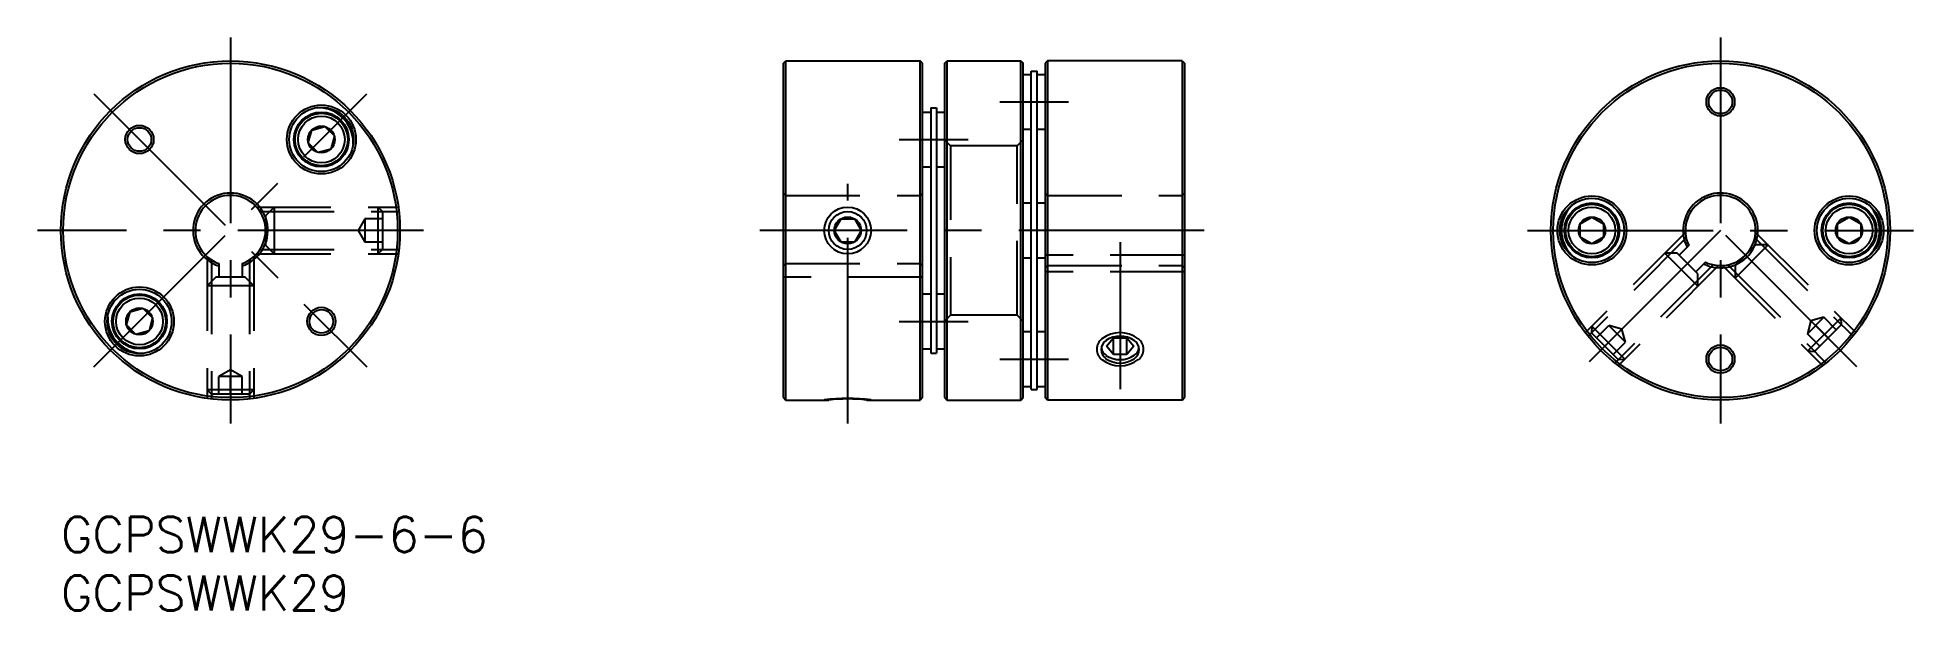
# Model space of a CAD drawing. Extents: x -2 to 158, y -8 to 41.
import ezdxf

# ---------------------------------------------------------------- set-up
doc = ezdxf.new("R2010")
doc.units = 0
doc.header["$LTSCALE"] = 0.5
doc.linetypes.add('CENTER', pattern=[50.8, 31.75, -6.35, 6.35, -6.35])
doc.linetypes.add('DASHED', pattern=[19.05, 12.7, -6.35])
for name, color, linetype in [('MSM_CENTER', 1, 'CENTER'), ('MSM_CONTINUOUS', 7, 'CONTINUOUS'), ('MSM_DASHED', 4, 'DASHED'), ('MSM_NARROW', 5, 'CONTINUOUS'), ('MSM_PART_NUMBER', 7, 'CONTINUOUS')]:
    doc.layers.add(name, color=color, linetype=linetype)
doc.styles.get("Standard").update_dxf_attribs({"font": 'txt.shx', "height": 2, "bigfont": 'bigfont.shx'})

# ---------------------------------------------------------------- blocks, each defined once
blk = doc.blocks.new('*U30')
at = {"layer": 'MSM_PART_NUMBER'}
blk.add_text('GCPSWWK29-6-6', height=3, dxfattribs=at).set_placement((0, -3))
blk = doc.blocks.new('*U31')
at = {"layer": 'MSM_PART_NUMBER'}
blk.add_text('GCPSWWK29', height=3, dxfattribs=at).set_placement((0, -8))

msp = doc.modelspace()

# ---------------------------------------------------------------- linework, layer by layer
at = {"layer": 'MSM_CENTER'}
for p, q in [((14.5, 41), (14.5, 8)), ((141.94, 41), (141.94, 8)), ((2.83, 12.83), (26.17, 36.17)), ((2.83, 36.17), (26.17, 12.83)), ((80.29, 35.5), (86.19, 35.5)), ((71.69, 32.28), (77.59, 32.28)), ((67.29, 8), (67.29, 28.5)), ((31, 24.5), (-2, 24.5)), ((97.79, 24.5), (59.79, 24.5)), ((125.44, 24.5), (158.44, 24.5)), ((141.94, 24.5), (130.28, 12.83)), ((153.61, 12.83), (141.94, 24.5)), ((90.59, 23.5), (90.59, 10.93)), ((71.69, 16.72), (77.59, 16.72)), ((80.29, 13.5), (86.19, 13.5))]:
    msp.add_line(p, q, dxfattribs=at)
at = {"layer": 'MSM_CONTINUOUS'}
for p, q in [((61.79, 38.8), (61.99, 39)), ((61.79, 10.2), (61.79, 38.8)), ((61.99, 10), (61.99, 39)), ((61.99, 39), (73.49, 39)), ((73.49, 10), (73.49, 39)), ((73.69, 38.8), (73.49, 39)), ((73.69, 10.2), (73.69, 38.8)), ((75.59, 38.8), (75.79, 39)), ((75.59, 10.2), (75.59, 38.8)), ((75.79, 10), (75.79, 39)), ((75.79, 39), (82.09, 39)), ((82.09, 10), (82.09, 39)), ((82.09, 39), (82.29, 38.8)), ((82.29, 10.2), (82.29, 38.8)), ((84.39, 39), (84.19, 38.8)), ((84.19, 38.8), (84.19, 10.2)), ((84.39, 39), (84.39, 10)), ((95.89, 39), (84.39, 39)), ((95.89, 39), (95.89, 10)), ((95.89, 39), (96.09, 38.8)), ((96.09, 38.8), (96.09, 10.2)), ((82.29, 37.85), (82.99, 37.85)), ((82.99, 10.89), (82.99, 38.11)), ((82.99, 38.11), (83.49, 38.11)), ((83.49, 10.89), (83.49, 38.11)), ((83.49, 37.85), (84.19, 37.85)), ((22, 35), (21.89, 35)), ((73.69, 34.63), (74.39, 34.63)), ((74.39, 35), (74.89, 35)), ((74.39, 35), (74.39, 14)), ((74.89, 35), (74.89, 14)), ((74.89, 34.63), (75.59, 34.63)), ((21.16, 31.98), (21.46, 33.09)), ((21.46, 33.09), (22.58, 33.39)), ((22.58, 33.39), (23.39, 32.58)), ((23.39, 32.58), (23.09, 31.46)), ((82.29, 33.15), (82.99, 33.15)), ((83.49, 33.15), (84.19, 33.15)), ((21.98, 31.16), (21.16, 31.98)), ((23.09, 31.46), (21.98, 31.16)), ((25, 31.89), (25, 32)), ((73.69, 29.93), (74.39, 29.93)), ((74.89, 29.93), (75.59, 29.93)), ((82.29, 26.85), (82.99, 26.85)), ((83.49, 26.85), (84.19, 26.85)), ((129.3, 26.7), (129.22, 26.62)), ((154.67, 26.62), (154.59, 26.7)), ((66.14, 24.5), (66.72, 25.5)), ((66.72, 23.5), (66.14, 24.5)), ((66.72, 25.5), (67.87, 25.5)), ((67.87, 25.5), (68.45, 24.5)), ((68.45, 24.5), (67.87, 23.5)), ((129.94, 25.08), (130.94, 25.65)), ((129.94, 23.92), (129.94, 25.08)), ((130.94, 25.65), (131.94, 25.08)), ((131.94, 25.08), (131.94, 23.92)), ((151.94, 25.08), (152.94, 25.65)), ((151.94, 23.92), (151.94, 25.08)), ((152.94, 25.65), (153.94, 25.08)), ((153.94, 25.08), (153.94, 23.92)), ((67.87, 23.5), (66.72, 23.5)), ((130.94, 23.35), (129.94, 23.92)), ((131.94, 23.92), (130.94, 23.35)), ((139.24, 23.21), (138.41, 22.38)), ((152.94, 23.35), (151.94, 23.92)), ((153.94, 23.92), (152.94, 23.35)), ((13.5, 21.67), (13.5, 20.5)), ((15.5, 21.67), (15.5, 20.5)), ((82.29, 22.15), (82.99, 22.15)), ((83.49, 22.15), (84.19, 22.15)), ((129.22, 22.38), (129.3, 22.3)), ((139.82, 20.96), (138.41, 22.38)), ((140.65, 21.79), (139.82, 20.96)), ((154.59, 22.3), (154.67, 22.38)), ((15.5, 20.5), (13.5, 20.5)), ((5.91, 17.54), (7.02, 17.84)), ((7.02, 17.84), (7.84, 17.02)), ((73.69, 19.07), (74.39, 19.07)), ((74.89, 19.07), (75.59, 19.07)), ((4, 17.11), (4, 17)), ((5.61, 16.42), (5.91, 17.54)), ((6.42, 15.61), (5.61, 16.42)), ((7.84, 17.02), (7.54, 15.91)), ((7.54, 15.91), (6.42, 15.61)), ((82.29, 15.85), (82.99, 15.85)), ((83.49, 15.85), (84.19, 15.85)), ((89.44, 14.6), (90.02, 15.31)), ((90.02, 13.89), (89.44, 14.6)), ((90.02, 15.31), (91.17, 15.31)), ((90.02, 13.89), (90.02, 15.31)), ((91.17, 15.31), (91.75, 14.6)), ((91.17, 13.89), (91.17, 15.31)), ((91.75, 14.6), (91.17, 13.89)), ((7, 14), (7.11, 14)), ((73.69, 14.37), (74.39, 14.37)), ((74.39, 14), (74.89, 14)), ((74.89, 14.37), (75.59, 14.37)), ((91.17, 13.89), (90.02, 13.89)), ((61.79, 10.2), (61.99, 10)), ((61.99, 10), (65.67, 10)), ((68.92, 10), (73.49, 10)), ((73.69, 10.2), (73.49, 10)), ((75.59, 10.2), (75.79, 10)), ((75.79, 10), (82.09, 10)), ((82.09, 10), (82.29, 10.2)), ((82.29, 11.15), (82.99, 11.15)), ((82.99, 10.89), (83.49, 10.89)), ((83.49, 11.15), (84.19, 11.15)), ((84.39, 10), (84.19, 10.2)), ((95.89, 10), (84.39, 10)), ((95.89, 10), (96.09, 10.2))]:
    msp.add_line(p, q, dxfattribs=at)
for centre, radius in [((14.5, 24.5), 14.5), ((14.5, 24.5), 14.3), ((141.94, 24.5), 14.5), ((141.94, 24.5), 14.3), ((141.94, 35.5), 1.21), ((141.94, 35.5), 1.01), ((22.28, 32.28), 2.95), ((22.28, 32.28), 2.75), ((22.28, 32.28), 2.35), ((22.28, 32.28), 2.25), ((22.28, 32.28), 2), ((6.72, 32.28), 1.21), ((6.72, 32.28), 1.01), ((22.28, 32.28), 1.15), ((130.94, 24.5), 2.95), ((152.94, 24.5), 2.95), ((67.29, 24.5), 1.62), ((130.94, 24.5), 2.75), ((130.94, 24.5), 2.35), ((130.94, 24.5), 2.25), ((130.94, 24.5), 2), ((152.94, 24.5), 2.75), ((152.94, 24.5), 2.35), ((152.94, 24.5), 2.25), ((152.94, 24.5), 2), ((67.29, 24.5), 1.15), ((130.94, 24.5), 1.15), ((152.94, 24.5), 1.15), ((6.72, 16.72), 2.95), ((6.72, 16.72), 2.75), ((6.72, 16.72), 2.35), ((6.72, 16.72), 2.25), ((6.72, 16.72), 2), ((6.72, 16.72), 1.15), ((22.28, 16.72), 1.21), ((22.28, 16.72), 1.01), ((141.94, 13.5), 1.21), ((141.94, 13.5), 1.01)]:
    msp.add_circle(centre, radius, dxfattribs=at)
for centre, radius, start, end in [((22, 32), 3, 360, 90), ((14.5, 24.5), 3.2, 288.21, 251.79), ((14.5, 24.5), 3, 289.4712, 250.5288), ((141.94, 24.5), 3.2, 243.21, 206.79), ((141.94, 24.5), 3, 244.4712, 205.5288), ((131.34, 24.5), 3, 135, 225), ((152.55, 24.5), 3, 315, 45), ((7, 17), 3, 180, 270), ((89.91, 14.31), 0.936, 124.1791, 236.1105), ((89.91, 14.6), 0.936, 188.8944, 236.1251), ((90.59, 13.3), 2.16, 55.8214, 124.1791), ((91.28, 14.31), 0.936, 303.8328, 55.8214), ((91.28, 14.6), 0.936, 304.0836, 351.1056), ((90.59, 15.61), 2.16, 235.9529, 304.1372), ((90.59, 15.32), 2.16, 235.9468, 304.0284), ((67.29, -4.41), 14.5, 83.5807, 96.4193)]:
    msp.add_arc(centre, radius, start, end, dxfattribs=at)
at = {"layer": 'MSM_DASHED'}
for p, q in [((76.09, 31.75), (75.59, 32.25)), ((81.79, 31.75), (82.29, 32.25)), ((81.79, 31.75), (76.09, 31.75)), ((76.09, 31.75), (76.09, 17.25)), ((81.79, 17.25), (81.79, 31.75)), ((61.99, 27.5), (61.79, 27.7)), ((61.99, 27.5), (73.49, 27.5)), ((73.49, 27.5), (73.69, 27.7)), ((84.39, 27.5), (84.19, 27.7)), ((84.39, 27.5), (95.89, 27.5)), ((95.89, 27.5), (96.09, 27.7)), ((16.74, 26.5), (28.86, 26.5)), ((17.02, 26.12), (28.91, 26.12)), ((18.25, 26.5), (17.5, 25.75)), ((17.5, 25.75), (17.5, 23.25)), ((18.25, 26.5), (18.25, 22.5)), ((27.12, 26.5), (27.12, 22.5)), ((27.5, 26.12), (27.12, 26.5)), ((27.5, 26.12), (27.5, 22.88)), ((26, 25.5), (25.42, 24.5)), ((25.42, 24.5), (26, 23.5)), ((27.5, 25.5), (26, 25.5)), ((26, 25.5), (26, 23.5)), ((27.5, 24.5), (26, 24.5)), ((138.95, 24.33), (130.38, 15.76)), ((144.94, 24.33), (153.51, 15.76)), ((16.74, 22.5), (28.86, 22.5)), ((17.02, 22.88), (28.91, 22.88)), ((17.5, 23.25), (18.25, 22.5)), ((27.5, 23.5), (26, 23.5)), ((27.12, 22.5), (27.5, 22.88)), ((139.01, 23.86), (130.61, 15.46)), ((138.23, 22.56), (137.17, 22.56)), ((140, 19.73), (137.17, 22.56)), ((140, 20.79), (138.23, 22.56)), ((146.01, 23.26), (143.18, 20.43)), ((144.95, 23.26), (143.18, 21.49)), ((144.88, 23.86), (153.28, 15.46)), ((146.01, 23.26), (144.95, 23.26)), ((12.5, 22.26), (12.5, 10.14)), ((12.88, 21.98), (12.88, 10.09)), ((16.12, 21.98), (16.12, 10.09)), ((16.5, 22.26), (16.5, 10.14)), ((61.99, 21.67), (61.79, 21.47)), ((61.99, 21.67), (73.49, 21.67)), ((73.49, 21.67), (73.69, 21.47)), ((96.09, 22.38), (84.19, 22.38)), ((84.39, 21.5), (84.19, 21.3)), ((96.09, 20.96), (84.19, 20.96)), ((84.39, 21.5), (95.89, 21.5)), ((95.89, 21.5), (96.09, 21.3)), ((141.31, 21.57), (132.9, 13.16)), ((141.78, 21.5), (133.2, 12.93)), ((142.11, 21.5), (150.69, 12.93)), ((142.58, 21.57), (150.99, 13.16)), ((143.18, 21.49), (143.18, 20.43)), ((13.25, 20.5), (12.5, 19.75)), ((16.5, 19.75), (12.5, 19.75)), ((15.75, 20.5), (13.25, 20.5)), ((16.5, 19.75), (15.75, 20.5)), ((73.69, 20.5), (61.79, 20.5)), ((140, 19.73), (140, 20.79)), ((76.09, 17.25), (75.59, 16.75)), ((81.79, 17.25), (76.09, 17.25)), ((81.79, 17.25), (82.29, 16.75)), ((130.93, 16.32), (130.9, 15.75)), ((133.76, 13.49), (130.93, 16.32)), ((131.34, 15.31), (132.4, 16.37)), ((133.51, 16.07), (132.4, 16.37)), ((133.81, 14.95), (132.4, 16.37)), ((133.81, 14.95), (133.51, 16.07)), ((150.78, 17.08), (149.37, 15.66)), ((149.67, 16.78), (149.37, 15.66)), ((152.25, 17.03), (149.42, 14.2)), ((150.78, 17.08), (149.67, 16.78)), ((152.28, 16.45), (149.99, 14.16)), ((151.14, 15.31), (150.08, 16.37)), ((151.84, 16.01), (150.78, 17.08)), ((152.28, 16.45), (152.25, 17.03)), ((133.19, 13.45), (130.9, 15.75)), ((132.05, 14.6), (133.11, 15.66)), ((132.75, 13.89), (133.81, 14.95)), ((150.43, 14.6), (149.37, 15.66)), ((133.19, 13.45), (133.76, 13.49)), ((149.42, 14.2), (149.99, 14.16)), ((14.5, 12.58), (13.5, 12)), ((13.5, 10.5), (13.5, 12)), ((15.5, 12), (13.5, 12)), ((15.5, 12), (14.5, 12.58)), ((14.5, 10.5), (14.5, 12)), ((15.5, 10.5), (15.5, 12)), ((12.5, 10.88), (12.88, 10.5)), ((16.5, 10.88), (12.5, 10.88)), ((16.12, 10.5), (12.88, 10.5)), ((16.12, 10.5), (16.5, 10.88))]:
    msp.add_line(p, q, dxfattribs=at)
at = {"layer": 'MSM_NARROW'}
msp.add_circle((67.29, 24.5), 2, dxfattribs=at)
for centre, radius, start, end in [((89.71, 14.34), 1.12, 127.0241, 232.9759), ((90.59, 13.18), 2.58, 52.9759, 127.0241), ((91.48, 14.34), 1.12, 307.0241, 52.9759), ((90.59, 15.51), 2.58, 232.9759, 307.0241), ((67.29, -4.36), 14.5, 82.0712, 97.9288)]:
    msp.add_arc(centre, radius, start, end, dxfattribs=at)

# ---------------------------------------------------------------- block references
at = {"layer": 'MSM_CONTINUOUS'}
for name in ['*U30', '*U31']:
    msp.add_blockref(name, (0, 0), dxfattribs=at)

doc.saveas('drawing.dxf')
